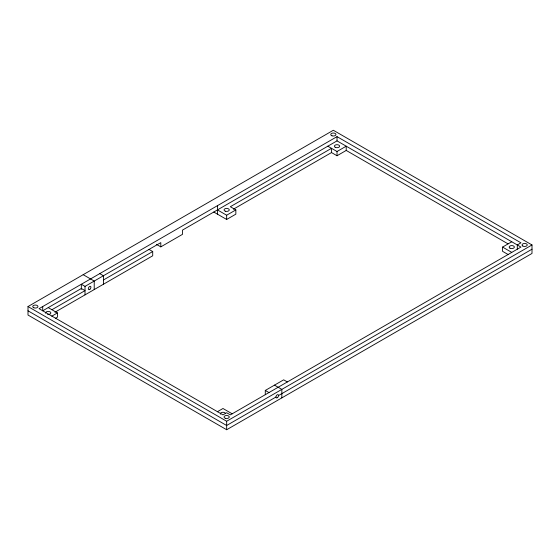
<?xml version="1.0" encoding="UTF-8"?>
<svg xmlns="http://www.w3.org/2000/svg" width="560" height="560" viewBox="0 0 560 560"><rect width="100%" height="100%" fill="white"/><g stroke="black" fill="none" stroke-linecap="round" stroke-linejoin="round"><path stroke-width="0.84" d="M28 306.551L333.34 130.263L532 244.958L532 253.449L226.66 429.737L28 315.042L28 306.551L226.66 421.246L532 244.958M517.286 249.2L517.286 244.958L520.961 242.83L337.022 136.633L39.039 308.672L222.978 414.869L226.66 412.748L230.335 414.869L520.961 247.079L337.022 140.882L182.511 230.09L182.511 234.332L160.804 246.869L156.394 244.321M81.34 289.345L81.34 284.249L85.022 286.37L160.804 242.62L160.804 246.869M51.912 309.736L85.022 290.619L81.34 288.498L42.714 310.8L42.714 306.551M103.418 280L152.712 251.538L152.712 255.787L54.922 312.249M233.359 209.23L331.506 152.565L337.022 155.75L346.22 150.437L507.99 243.838M51.772 316.19L57.428 312.921L57.428 317.17L55.307 318.395M217.462 209.909L226.66 215.222L235.851 209.909L235.851 214.158L226.66 219.464L213.78 212.037M327.824 146.188L337.022 151.501L346.22 146.188L346.22 150.437M217.315 411.768L222.978 408.499L232.176 413.812M508.228 254.597L502.572 251.328L502.572 247.079L511.763 241.766M265.286 394.695L265.286 390.446L283.682 379.827L287.357 381.948M275.954 397.033L226.66 425.488L28 310.8M278.53 395.542L532 249.2M502.572 247.079L511.763 252.392M235.851 209.909L230.335 206.724L331.506 148.316L331.506 152.565M149.037 249.417L152.712 251.538M99.736 273.63L103.418 275.751L103.418 284.249M83.181 274.687L94.22 281.064L94.22 289.555M274.484 385.133L281.841 389.382L281.841 397.88M265.286 390.446L268.961 392.567M48.237 307.608L57.428 312.921M337.022 136.633L337.022 140.882M337.022 151.501L337.022 155.75M226.66 215.222L226.66 219.464M226.66 421.246L226.66 429.737M217.462 205.66L217.462 214.158M85.022 286.37L85.022 294.868M45.724 313.313A2.604 1.505 0 0 1 48.006 311.423A2.604 1.505 0 0 1 50.827 313.054A2.604 1.505 0 0 1 47.558 314.37M220.465 414.197A2.604 1.505 0 0 1 222.306 412.356A2.604 1.505 0 0 1 225.491 413.42M509.929 248.143A2.604 1.505 0 0 0 514.276 247.464A2.604 1.505 0 0 0 511.091 245.63A2.604 1.505 0 0 0 509.929 248.143M522.802 246.015A2.604 1.505 0 0 0 527.156 245.343A2.604 1.505 0 0 0 523.971 243.502A2.604 1.505 0 0 0 522.802 246.015M331.975 135.786A2.604 1.505 0 0 0 335.944 134.554A2.604 1.505 0 0 0 332.115 133.189A2.604 1.505 0 0 0 331.975 135.786M335.181 147.252A2.604 1.505 0 0 0 339.535 146.58A2.604 1.505 0 0 0 336.35 144.739A2.604 1.505 0 0 0 335.181 147.252M225.358 211.211A2.604 1.505 0 0 0 229.257 209.909A2.604 1.505 0 0 0 225.358 208.607A2.604 1.505 0 0 0 225.358 211.211M89.957 289.212A1.82 1.05 -60 0 0 90.531 286.391A1.82 1.05 -60 0 0 88.375 288.295A1.82 1.05 -60 0 0 89.957 289.212M33.831 307.769A2.604 1.505 0 0 0 37.947 306.705A2.604 1.505 0 0 0 34.293 305.179A2.604 1.505 0 0 0 33.831 307.769M225.358 418.299A2.604 1.505 0 0 0 229.257 416.997A2.604 1.505 0 0 0 225.358 415.695A2.604 1.505 0 0 0 225.358 418.299M277.571 397.53A1.82 1.05 -60 0 0 278.152 394.709A1.82 1.05 -60 0 0 275.996 396.62A1.82 1.05 -60 0 0 277.571 397.53"/></g></svg>
